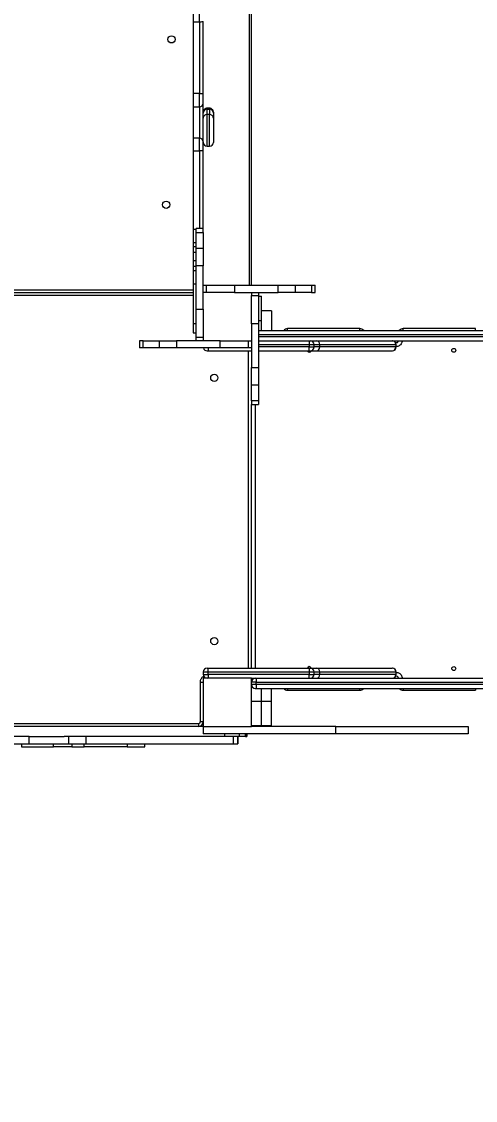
# Model space of a CAD drawing. Header units: millimetres. Extents: x -8083 to 6576, y -6691 to 5601.
# Drawn here: x 2590 to 3532, y -2485 to -248 of the extents above; entities that cross this region are included whole.
import ezdxf

# ---------------------------------------------------------------- set-up
doc = ezdxf.new("R2010")
doc.units = ezdxf.units.MM
for name, color, linetype in [('DIKOM_ОБЪЕКТ', 7, 'Continuous'), ('DIKOM_РАЗМЕР_ЗОНА', 7, 'Continuous'), ('DIKOM_РАЗМЕР_ОБЪЕКТА', 7, 'Continuous')]:
    doc.layers.add(name, color=color, linetype=linetype)
doc.styles.add('style1', font='arial.ttf', dxfattribs={"width": 0.8})
doc.dimstyles.new('1-50', dxfattribs={"dimtxt": 300, "dimasz": 200, "dimexe": 100, "dimexo": 0, "dimgap": 100, "dimtad": 1, "dimtxsty": 'style1', "dimcen": 200, "dimclrd": 7, "dimclre": 7, "dimclrt": 7, "dimadec": 1, "dimazin": 2, "dimtfac": 1, "dimtmove": 0, "dimatfit": 2, "dimfxl": 0, "dimlwd": 25, "dimlwe": 18, "dimarcsym": 0})

# ---------------------------------------------------------------- blocks, each defined once
blk = doc.blocks.new('*D10')
at = {"layer": 'Defpoints', "color": 0, "transparency": 16777216}
for p in [(-4711.6, -59.9), (5076.7, -1609.9), (5076.7, -5900.2)]:
    blk.add_point(p, dxfattribs=at)
at = {"layer": 'DIKOM_РАЗМЕР_ОБЪЕКТА', "color": 7, "lineweight": 18, "transparency": 16777216}
for p, q in [((-4711.6, -59.9), (-4711.6, -6000.2)), ((5076.7, -1609.9), (5076.7, -6000.2))]:
    blk.add_line(p, q, dxfattribs=at)
at = {"layer": 'DIKOM_РАЗМЕР_ОБЪЕКТА', "color": 7, "lineweight": 25, "transparency": 16777216}
blk.add_line((-4511.6, -5900.2), (4876.7, -5900.2), dxfattribs=at)
at = {"layer": 'DIKOM_РАЗМЕР_ОБЪЕКТА', "color": 7, "transparency": 16777216}
for points in [[(-4511.6, -5866.9), (-4511.6, -5933.5), (-4711.6, -5900.2)], [(4876.7, -5866.9), (4876.7, -5933.5), (5076.7, -5900.2)]]:
    blk.add_solid(points, dxfattribs=at)
at = {"layer": 'DIKOM_РАЗМЕР_ОБЪЕКТА', "color": 7, "transparency": 16777216, "insert": (410.1, -5647), "char_height": 300, "attachment_point": 5, "style": 'style1'}
blk.add_mtext('10000', dxfattribs=at)
blk = doc.blocks.new('*D11')
at = {"layer": 'Defpoints', "color": 0, "transparency": 16777216}
for p in [(6576.4, -1609.9), (-6320, -3354.1), (6576.4, -6591.4)]:
    blk.add_point(p, dxfattribs=at)
at = {"layer": 'DIKOM_РАЗМЕР_ЗОНА', "color": 7, "lineweight": 18, "transparency": 16777216}
for p, q in [((6576.4, -1609.9), (6576.4, -6691.4)), ((-6320, -3354.1), (-6320, -6691.4))]:
    blk.add_line(p, q, dxfattribs=at)
at = {"layer": 'DIKOM_РАЗМЕР_ЗОНА', "color": 7, "lineweight": 25, "transparency": 16777216}
blk.add_line((-6120, -6591.4), (6376.4, -6591.4), dxfattribs=at)
at = {"layer": 'DIKOM_РАЗМЕР_ЗОНА', "color": 7, "transparency": 16777216}
for points in [[(-6120, -6558.1), (-6120, -6624.7), (-6320, -6591.4)], [(6376.4, -6558.1), (6376.4, -6624.7), (6576.4, -6591.4)]]:
    blk.add_solid(points, dxfattribs=at)
at = {"layer": 'DIKOM_РАЗМЕР_ЗОНА', "color": 7, "transparency": 16777216, "insert": (182.5, -6338.1), "char_height": 300, "attachment_point": 5, "style": 'style1'}
blk.add_mtext('13000', dxfattribs=at)

msp = doc.modelspace()

# ---------------------------------------------------------------- linework, layer by layer
at = {"layer": 'DIKOM_ОБЪЕКТ', "color": 7, "linetype": 'Continuous', "lineweight": 15}
for p, q in [((3062.07, 675.118), (3062.07, -794.882)), ((3067.07, -794.882), (3067.07, 675.118)), ((2946.07, -221.213), (2946.07, -248.253)), ((2959.07, -248.253), (2959.07, -221.213)), ((2946.07, -248.253), (2959.07, -248.253)), ((2946.07, -248.253), (2946.07, -397.443)), ((2959.07, -248.253), (2959.07, -397.443)), ((2967.07, -397.228), (2967.07, -248.038)), ((2959.07, -397.443), (2946.07, -397.443)), ((2946.07, -397.443), (2946.07, -424.899)), ((2959.07, -424.899), (2959.07, -397.443)), ((2946.07, -424.899), (2959.07, -424.899)), ((2946.07, -424.899), (2946.07, -489.881)), ((2959.07, -424.899), (2959.07, -489.881)), ((2980.07, -427.723), (2975.07, -427.723)), ((2975.07, -427.764), (2975.07, -427.723)), ((2975.07, -427.764), (2980.07, -427.764)), ((2975.07, -429.65), (2975.07, -427.764)), ((2980.07, -429.65), (2975.07, -429.65)), ((2975.07, -429.692), (2975.07, -429.65)), ((2975.07, -440.661), (2975.07, -429.692)), ((2975.07, -429.692), (2980.07, -429.692)), ((2980.07, -440.661), (2975.07, -440.661)), ((2975.07, -506.616), (2975.07, -440.661)), ((2980.07, -427.764), (2980.07, -427.723)), ((2980.07, -427.764), (2980.07, -429.65)), ((2980.07, -429.692), (2980.07, -429.65)), ((2980.07, -429.692), (2980.07, -440.661)), ((2980.07, -506.616), (2980.07, -440.661)), ((2988.07, -435.753), (2988.07, -437.506)), ((2988.07, -437.681), (2988.07, -448.65)), ((2959.07, -489.881), (2946.07, -489.881)), ((2946.07, -489.881), (2946.07, -515.875)), ((2959.07, -515.875), (2959.07, -489.881)), ((2975.07, -506.616), (2980.07, -506.616)), ((2946.07, -515.875), (2959.07, -515.875)), ((2946.07, -515.875), (2946.07, -679.419)), ((2959.07, -515.875), (2959.07, -677.307)), ((2967.07, -677.307), (2967.07, -516.261)), ((2946.07, -679.419), (2946.07, -706.254)), ((2952.07, -679.419), (2946.07, -679.419)), ((2967.07, -677.307), (2952.07, -677.307)), ((2952.07, -685.363), (2952.07, -677.307)), ((2952.07, -685.363), (2967.07, -685.363)), ((2952.07, -718.59), (2952.07, -685.363)), ((2967.07, -685.363), (2967.07, -677.307)), ((2967.07, -685.363), (2967.07, -718.59)), ((2946.07, -706.254), (2946.07, -714.608)), ((2946.07, -706.254), (2952.07, -706.254)), ((2946.07, -714.608), (2946.07, -726.003)), ((2946.07, -714.608), (2952.07, -714.608)), ((2946.07, -726.003), (2946.07, -743.305)), ((2946.07, -726.003), (2952.07, -726.003)), ((2967.07, -718.59), (2952.07, -718.59)), ((2952.07, -754.561), (2952.07, -718.59)), ((2967.07, -718.59), (2967.07, -754.561)), ((2946.07, -743.305), (2946.07, -754.978)), ((2946.07, -743.305), (2952.07, -743.305)), ((2946.07, -754.978), (2946.07, -765.197)), ((2946.07, -754.978), (2952.07, -754.978)), ((2967.07, -754.561), (2952.07, -754.561)), ((2952.07, -844.678), (2952.07, -754.561)), ((2967.07, -844.678), (2967.07, -754.561)), ((2946.07, -765.197), (2946.07, -792.057)), ((2952.07, -765.197), (2946.07, -765.197)), ((2946.07, -804.882), (2337.07, -804.882)), ((2946.07, -792.057), (2946.07, -875.033)), ((2946.07, -792.057), (2952.07, -792.057)), ((2967.07, -794.882), (2973.593, -794.882)), ((2973.593, -809.882), (2973.593, -794.882)), ((2973.593, -794.882), (3032.274, -794.882)), ((3032.274, -794.882), (3032.274, -809.882)), ((3032.274, -794.882), (3122.391, -794.882)), ((3122.391, -809.882), (3122.391, -794.882)), ((3122.391, -794.882), (3158.362, -794.882)), ((3158.362, -809.882), (3158.362, -794.882)), ((3158.362, -794.882), (3191.589, -794.882)), ((3191.589, -794.882), (3191.589, -809.882)), ((3191.589, -794.882), (3199.645, -794.882)), ((3199.645, -809.882), (3199.645, -794.882)), ((2337.07, -809.882), (2946.07, -809.882)), ((2946.07, -815.882), (2337.07, -815.882)), ((2973.593, -809.882), (2967.07, -809.882)), ((3032.274, -809.882), (2973.593, -809.882)), ((3032.274, -809.882), (3122.391, -809.882)), ((3067.07, -809.882), (3067.07, -816.404)), ((3067.07, -816.404), (3082.07, -816.404)), ((3067.07, -875.085), (3067.07, -816.404)), ((3082.07, -809.882), (3082.07, -816.404)), ((3082.07, -816.404), (3082.07, -875.085)), ((3082.07, -817.665), (3088.07, -817.665)), ((3088.07, -867.665), (3088.07, -817.665)), ((3158.362, -809.882), (3122.391, -809.882)), ((3191.589, -809.882), (3158.362, -809.882)), ((3191.589, -809.882), (3199.645, -809.882)), ((2952.07, -844.678), (2967.07, -844.678)), ((2952.07, -903.359), (2952.07, -844.678)), ((2967.07, -844.678), (2967.07, -903.359)), ((3109.07, -847.665), (3088.07, -847.665)), ((3109.07, -847.665), (3109.07, -888.882)), ((3082.07, -867.665), (3088.07, -867.665)), ((3088.07, -888.882), (3088.07, -867.665)), ((2946.07, -875.033), (2946.07, -893.882)), ((2952.07, -875.033), (2946.07, -875.033)), ((2946.07, -893.882), (2952.07, -893.882)), ((3082.07, -875.085), (3067.07, -875.085)), ((3067.07, -875.085), (3067.07, -965.202)), ((3082.07, -875.085), (3082.07, -965.202)), ((3082.07, -888.882), (3969.07, -888.882)), ((3292.07, -884.882), (3142.07, -884.882)), ((3142.07, -888.882), (3142.07, -884.882)), ((3292.07, -888.882), (3292.07, -884.882)), ((3532.07, -884.882), (3382.07, -884.882)), ((3382.07, -888.882), (3382.07, -884.882)), ((3532.07, -888.882), (3532.07, -884.882)), ((2834.496, -909.882), (2834.496, -924.882)), ((2842.551, -909.882), (2834.496, -909.882)), ((2842.551, -909.882), (2875.779, -909.882)), ((2842.551, -924.882), (2842.551, -909.882)), ((2875.779, -909.882), (2875.779, -924.882)), ((2875.779, -909.882), (2911.75, -909.882)), ((2911.75, -909.882), (2911.75, -924.882)), ((3001.866, -909.882), (2911.75, -909.882)), ((2967.07, -903.359), (2952.07, -903.359)), ((2952.07, -909.882), (2952.07, -903.359)), ((2967.07, -903.359), (2967.07, -909.882)), ((3001.866, -924.882), (3001.866, -909.882)), ((3001.866, -909.882), (3060.548, -909.882)), ((3060.548, -909.882), (3060.548, -924.882)), ((3060.548, -909.882), (3067.07, -909.882)), ((3082.07, -896.882), (3969.07, -896.882)), ((3969.07, -901.882), (3082.07, -901.882)), ((3082.07, -909.882), (3969.07, -909.882)), ((3082.07, -909.882), (3187.07, -909.882)), ((3187.07, -909.882), (3187.07, -917.882)), ((2842.551, -924.882), (2834.496, -924.882)), ((2875.779, -924.882), (2842.551, -924.882)), ((2911.75, -924.882), (2875.779, -924.882)), ((3001.866, -924.882), (2911.75, -924.882)), ((2977.07, -924.882), (2977.07, -930.882)), ((2977.07, -930.882), (3067.07, -930.882)), ((3060.548, -924.882), (3001.866, -924.882)), ((3067.07, -924.882), (3060.548, -924.882)), ((3061.07, -1588.882), (3061.07, -930.882)), ((3082.07, -917.882), (3187.07, -917.882)), ((3187.07, -922.882), (3082.07, -922.882)), ((3082.07, -930.882), (3187.07, -930.882)), ((3187.07, -917.882), (3197.07, -917.882)), ((3187.07, -917.882), (3187.07, -922.882)), ((3187.07, -922.882), (3197.07, -922.882)), ((3187.07, -930.882), (3187.07, -922.882)), ((3197.07, -922.882), (3197.07, -917.882)), ((3197.07, -917.882), (3209.132, -917.882)), ((3209.132, -922.882), (3197.07, -922.882)), ((3201.614, -930.882), (3359.447, -930.882)), ((3209.132, -922.882), (3209.132, -917.882)), ((3209.132, -917.882), (3366.965, -917.882)), ((3366.965, -922.882), (3209.132, -922.882)), ((3366.965, -917.882), (3366.965, -922.882)), ((3366.965, -917.882), (3367.568, -917.882)), ((3366.965, -922.882), (3367.568, -922.882)), ((3367.568, -922.882), (3367.568, -917.882)), ((3067.07, -965.202), (3082.07, -965.202)), ((3067.07, -1001.173), (3067.07, -965.202)), ((3082.07, -965.202), (3082.07, -1001.173)), ((3067.07, -1001.173), (3082.07, -1001.173)), ((3067.07, -1034.401), (3067.07, -1001.173)), ((3082.07, -1001.173), (3082.07, -1034.401)), ((3082.07, -1034.401), (3067.07, -1034.401)), ((3067.07, -1034.401), (3067.07, -1042.456)), ((3067.07, -1042.456), (3082.07, -1042.456)), ((3067.07, -1588.882), (3067.07, -1042.456)), ((3075.07, -1042.456), (3075.07, -1588.882)), ((3082.07, -1034.401), (3082.07, -1042.456)), ((2967.07, -1596.882), (2977.07, -1596.882)), ((2967.07, -1596.882), (2967.07, -1601.882)), ((2967.07, -1601.882), (2977.07, -1601.882)), ((2967.07, -1609.882), (2967.07, -1709.882)), ((3067.07, -1609.882), (2967.07, -1609.882)), ((2977.07, -1596.882), (2977.07, -1588.882)), ((2977.07, -1588.882), (3187.07, -1588.882)), ((2977.07, -1601.882), (2977.07, -1596.882)), ((2977.07, -1596.882), (3187.07, -1596.882)), ((2977.07, -1601.882), (2977.07, -1609.882)), ((3187.07, -1601.882), (2977.07, -1601.882)), ((3067.07, -1609.882), (3187.07, -1609.882)), ((3067.07, -1709.882), (3067.07, -1609.882)), ((3077.07, -1609.882), (3077.07, -1617.882)), ((3077.07, -1609.882), (3969.07, -1609.882)), ((3187.07, -1588.882), (3187.07, -1596.882)), ((3187.07, -1596.882), (3197.07, -1596.882)), ((3187.07, -1596.882), (3187.07, -1601.882)), ((3187.07, -1601.882), (3197.07, -1601.882)), ((3187.07, -1609.882), (3187.07, -1601.882)), ((3197.07, -1601.882), (3197.07, -1596.882)), ((3197.07, -1596.882), (3209.132, -1596.882)), ((3209.132, -1601.882), (3197.07, -1601.882)), ((3201.614, -1588.882), (3359.447, -1588.882)), ((3209.132, -1601.882), (3209.132, -1596.882)), ((3209.132, -1596.882), (3366.965, -1596.882)), ((3366.965, -1601.882), (3209.132, -1601.882)), ((3366.965, -1596.882), (3366.965, -1601.882)), ((3366.965, -1596.882), (3367.568, -1596.882)), ((3366.965, -1601.882), (3367.568, -1601.882)), ((3367.568, -1601.882), (3367.568, -1596.882)), ((2961.07, -1699.882), (2961.07, -1617.882)), ((2961.07, -1617.882), (2967.07, -1617.882)), ((3077.07, -1617.882), (3067.07, -1617.882)), ((3077.07, -1622.882), (3067.07, -1622.882)), ((3077.07, -1617.882), (3969.07, -1617.882)), ((3077.07, -1622.882), (3077.07, -1617.882)), ((3077.07, -1622.882), (3077.07, -1630.882)), ((3969.07, -1622.882), (3077.07, -1622.882)), ((3077.07, -1630.882), (3969.07, -1630.882)), ((3088.07, -1657.665), (3088.07, -1630.882)), ((3109.07, -1657.665), (3109.07, -1630.882)), ((3142.07, -1630.882), (3142.07, -1634.882)), ((3292.07, -1634.882), (3292.07, -1630.882)), ((3382.07, -1630.882), (3382.07, -1634.882)), ((3532.07, -1630.882), (3532.07, -1634.882)), ((3142.07, -1634.882), (3292.07, -1634.882)), ((3382.07, -1634.882), (3532.07, -1634.882)), ((3067.07, -1657.665), (3088.07, -1657.665)), ((3088.07, -1657.665), (3109.07, -1657.665)), ((3088.07, -1707.665), (3088.07, -1657.665)), ((3109.07, -1707.665), (3109.07, -1657.665)), ((2961.07, -1699.882), (2967.07, -1699.882)), ((2277.07, -1703.882), (2957.07, -1703.882)), ((2967.07, -1709.882), (2516.933, -1709.882)), ((2957.07, -1703.882), (2957.07, -1709.882)), ((2967.07, -1709.882), (3067.07, -1709.882)), ((2967.07, -1709.882), (2967.07, -1724.882)), ((3067.07, -1707.665), (3088.07, -1707.665)), ((3242.07, -1709.882), (3067.07, -1709.882)), ((3088.07, -1707.665), (3109.07, -1707.665)), ((3242.07, -1724.882), (3242.07, -1709.882)), ((3242.07, -1709.882), (3517.07, -1709.882)), ((3517.07, -1709.882), (3517.07, -1724.882)), ((2605.486, -1730.882), (2507.845, -1730.882)), ((2605.486, -1745.882), (2605.486, -1730.882)), ((2605.486, -1730.882), (2678.354, -1730.882)), ((3012.2, -1730.882), (2678.354, -1730.882)), ((2688.09, -1745.882), (2688.09, -1730.882)), ((2723.543, -1730.882), (2723.543, -1745.882)), ((3242.07, -1724.882), (2967.07, -1724.882)), ((3012.2, -1730.882), (3012.2, -1724.882)), ((3042.385, -1730.882), (3012.2, -1730.882)), ((3028.988, -1730.882), (3028.988, -1745.882)), ((3038.723, -1730.882), (3038.723, -1745.882)), ((3039.186, -1745.882), (3039.186, -1730.882)), ((3042.385, -1730.882), (3042.385, -1724.882)), ((3054.68, -1730.882), (3042.385, -1730.882)), ((3054.68, -1730.882), (3054.68, -1724.882)), ((3054.68, -1730.882), (3057.212, -1730.882)), ((3057.212, -1730.882), (3057.212, -1724.882)), ((3057.212, -1730.882), (3057.217, -1730.882)), ((3057.217, -1724.882), (3057.217, -1730.882)), ((3517.07, -1724.882), (3242.07, -1724.882)), ((2507.845, -1745.882), (2605.486, -1745.882)), ((2589.938, -1745.882), (2589.938, -1751.882)), ((2589.938, -1751.882), (2655.933, -1751.882)), ((2605.486, -1745.882), (2688.09, -1745.882)), ((2694.631, -1751.882), (2655.93, -1751.882)), ((2655.933, -1751.882), (2655.933, -1745.882)), ((2688.09, -1745.882), (2723.543, -1745.882)), ((2694.631, -1745.882), (2694.631, -1751.882)), ((2694.631, -1751.882), (2719.89, -1751.882)), ((2719.89, -1751.882), (2719.89, -1745.882)), ((2809.228, -1751.882), (2719.89, -1751.882)), ((2723.543, -1745.882), (3028.988, -1745.882)), ((2809.228, -1745.882), (2809.228, -1751.882)), ((2809.228, -1751.882), (2845.932, -1751.882)), ((2845.932, -1751.882), (2845.932, -1745.882)), ((3028.988, -1745.882), (3038.723, -1745.882)), ((3038.723, -1745.882), (3039.186, -1745.882))]:
    msp.add_line(p, q, dxfattribs=at)
at = {"layer": 'DIKOM_ОБЪЕКТ', "color": 7, "linetype": 'Continuous', "lineweight": 15, "flags": 128}
for points in [[(3364.423, -911.523), (3364.266, -911.118), (3364.07, -909.882)], [(3364.07, -1609.882), (3364.266, -1608.646), (3364.423, -1608.24)]]:
    msp.add_lwpolyline(points, dxfattribs=at)
at = {"layer": 'DIKOM_ОБЪЕКТ', "color": 7, "linetype": 'Continuous', "lineweight": 15}
for centre, radius in [((2901.07, -284.882), 7.5), ((2890.07, -627.882), 7.5), ((3487.07, -929.882), 4), ((2990.07, -986.882), 7.5), ((2990.07, -1532.882), 7.5), ((3487.07, -1589.882), 4)]:
    msp.add_circle(centre, radius, dxfattribs=at)
for centre, radius, start, end in [((2961.069, -173.502), 74.777, 268.468536, 274.603453), ((2961.069, -322.698), 74.772, 268.468107, 274.603455), ((2959.296, -417.124), 7.778, 268.340584, 358.238319), ((2975.07, -435.723), 8, 90, 180), ((2975.065, -435.758), 7.994, 89.960321, 179.961292), ((2975.07, -437.65), 8, 90, 180), ((2975.065, -437.686), 7.994, 89.960624, 179.961202), ((2975.065, -448.655), 7.994, 89.960321, 179.961292), ((2980.07, -435.723), 8, 0, 90), ((2980.076, -435.758), 7.995, 0.039315, 90.0395), ((2980.07, -437.65), 8, 0, 90), ((2980.076, -437.686), 7.995, 0.039405, 90.039196), ((2980.076, -448.655), 7.995, 0.039315, 90.0395), ((2959.397, -497.555), 7.681, 2.667265, 92.438934), ((2975.07, -498.616), 8, 180, 270), ((2980.07, -498.616), 8, 270, 0), ((2961.065, -557.71), 41.882, 81.756714, 92.730469), ((3142.07, -894.882), 10, 90, 143.130102), ((3292.07, -894.882), 10, 36.869898, 90), ((3382.07, -894.882), 10, 90, 143.130102), ((3189.07, -917.882), 8, 0, 90), ((3201.365, -917.648), 7.77, 358.274117, 88.164072), ((3359.198, -917.648), 7.77, 358.274813, 88.16383), ((3359.568, -917.882), 8, 0, 90), ((3368.07, -909.882), 4, 242.288124, 0), ((2975.07, -922.882), 8, 193.739035, 270), ((3187.07, -929.882), 4, 194.477512, 345.215931), ((3189.07, -922.882), 8, 270, 0), ((3201.365, -923.116), 7.77, 271.835982, 1.725855), ((3359.198, -923.116), 7.77, 271.836224, 1.725159), ((3359.568, -922.882), 8, 270, 0), ((3187.07, -1589.882), 4, 14.612346, 165.522488), ((2975.07, -1596.882), 8, 90, 180), ((2975.07, -1601.882), 8, 180, 270), ((3075.07, -1617.882), 8, 90, 180), ((3189.07, -1596.882), 8, 0, 90), ((3189.07, -1601.882), 8, 270, 0), ((3201.365, -1596.648), 7.77, 358.274295, 88.163761), ((3201.365, -1602.116), 7.77, 271.835992, 1.725952), ((3359.198, -1596.648), 7.77, 358.274991, 88.163519), ((3359.198, -1602.116), 7.77, 271.836234, 1.725256), ((3359.568, -1596.882), 8, 0, 90), ((3359.568, -1601.882), 8, 270, 0), ((3368.07, -1609.882), 4, 0, 117.711876), ((3075.07, -1622.882), 8, 180, 270), ((3142.07, -1624.882), 10, 216.869898, 270), ((3292.07, -1624.882), 10, 270, 323.130102), ((3382.07, -1624.882), 10, 216.869898, 270), ((2957.07, -1699.882), 10, 270, 0)]:
    msp.add_arc(centre, radius, start, end, dxfattribs=at)
for points, knots in [([(2967.07, -417.363), (2967.07, -416.966), (2967.07, -416.159), (2967.07, -414.387), (2967.07, -412.2), (2967.07, -409.61), (2967.07, -406.714), (2967.07, -403.616), (2967.07, -400.434), (2967.07, -398.285), (2967.07, -397.228)], [0, 0, 0, 0, 0.12004657, 0.24423963, 0.37136337, 0.50000094, 0.62863549, 0.75575939, 0.87995443, 1, 1, 1, 1]), ([(2967.07, -497.198), (2967.07, -496.291), (2967.07, -494.445), (2967.07, -490.633), (2967.07, -486.056), (2967.07, -480.755), (2967.07, -474.924), (2967.07, -468.768), (2967.07, -462.51), (2967.07, -456.273), (2967.07, -450.07), (2967.07, -443.913), (2967.07, -437.93), (2967.07, -432.341), (2967.07, -427.343), (2967.07, -423.119), (2967.07, -419.695), (2967.07, -418.131), (2967.07, -417.363)], [0, 0, 0, 0, 0.0600635, 0.12216939, 0.18571197, 0.2499991, 0.31428693, 0.37782952, 0.43993462, 0.49999934, 0.56006407, 0.62216847, 0.68571138, 0.74999878, 0.81428686, 0.87782994, 0.93993448, 1, 1, 1, 1]), ([(2988.07, -448.65), (2988.07, -448.81), (2988.07, -449.141), (2988.07, -450.494), (2988.07, -452.012), (2988.07, -453.882), (2988.07, -456.768), (2988.07, -460.249), (2988.07, -463.275), (2988.07, -466.348), (2988.07, -470.25), (2988.07, -474.931), (2988.07, -479.568), (2988.07, -483.354), (2988.07, -486.283), (2988.07, -489.13), (2988.07, -492.327), (2988.07, -494.862), (2988.07, -496.426), (2988.07, -497.624), (2988.07, -498.505), (2988.07, -498.523), (2988.07, -498.53)], [0, 0, 0, 0, 0.05922511, 0.121998, 0.15472612, 0.18746246, 0.25423295, 0.32100324, 0.3537318, 0.38646851, 0.44924128, 0.50846598, 0.56769076, 0.63046379, 0.66319364, 0.69592849, 0.76269918, 0.82946817, 0.86219727, 0.89493412, 0.9577088, 1, 1, 1, 1]), ([(2967.07, -516.261), (2967.07, -515.283), (2967.07, -513.301), (2967.07, -510.371), (2967.07, -507.518), (2967.07, -504.831), (2967.07, -502.392), (2967.07, -500.279), (2967.07, -498.503), (2967.07, -497.629), (2967.07, -497.198)], [0, 0, 0, 0, 0.12080275, 0.24513413, 0.37193167, 0.49999744, 0.62806765, 0.75486887, 0.87919362, 1, 1, 1, 1]), ([(2967.07, -497.548), (2967.07, -497.896), (2967.07, -498.544), (2967.07, -498.535), (2967.07, -498.53)], [0, 0, 0, 0, 0.5372975, 1, 1, 1, 1]), ([(3187.07, -909.882), (3187.322, -909.882), (3187.71, -909.882), (3188.176, -909.882), (3188.494, -909.882), (3188.753, -909.882), (3189.002, -909.882), (3189.043, -909.882), (3189.07, -909.882)], [0, 0, 0, 0, 0.2394308, 0.36961837, 0.49999079, 0.6301582, 0.7605505, 1, 1, 1, 1]), ([(3363.179, -910.907), (3363.268, -910.787), (3363.59, -910.353), (3363.953, -910.009), (3364.031, -909.924), (3364.07, -909.882)], [0, 0, 0, 0, 0.16121336, 0.58097048, 1, 1, 1, 1]), ([(3380.07, -909.882), (3379.969, -911.06), (3379.762, -913.471), (3378.099, -916.792), (3375.58, -919.49), (3372.416, -921.211), (3369.636, -921.989), (3368.017, -921.793), (3367.568, -921.739)], [0, 0, 0, 0, 0.18254229, 0.3737076, 0.56487061, 0.74741392, 0.9299557, 1, 1, 1, 1]), ([(2975.07, -930.882), (2975.097, -930.882), (2975.139, -930.882), (2975.388, -930.882), (2975.646, -930.882), (2975.964, -930.882), (2976.43, -930.882), (2976.819, -930.882), (2977.07, -930.882)], [0, 0, 0, 0, 0.23945186, 0.36966637, 0.50001329, 0.63017265, 0.76056685, 1, 1, 1, 1]), ([(3187.07, -930.882), (3187.322, -930.882), (3187.71, -930.882), (3188.176, -930.882), (3188.494, -930.882), (3188.753, -930.882), (3189.002, -930.882), (3189.043, -930.882), (3189.07, -930.882)], [0, 0, 0, 0, 0.2394308, 0.36961837, 0.49999079, 0.6301582, 0.7605505, 1, 1, 1, 1]), ([(3189.07, -930.882), (3189.168, -930.882), (3189.363, -930.882), (3190.934, -930.882), (3193.46, -930.882), (3196.928, -930.882), (3200.054, -930.882), (3201.614, -930.882)], [0, 0, 0, 0, 0.19960443, 0.39979956, 0.60019578, 0.80039409, 1, 1, 1, 1]), ([(2961.07, -1617.882), (2961.116, -1617.028), (2961.209, -1615.268), (2961.989, -1612.661), (2963.277, -1610.145), (2965.113, -1607.935), (2966.807, -1606.438), (2967.943, -1605.88), (2968.215, -1605.747)], [0, 0, 0, 0, 0.17321874, 0.35681215, 0.54803451, 0.74331772, 0.93860348, 1, 1, 1, 1]), ([(2975.07, -1588.882), (2975.097, -1588.882), (2975.139, -1588.882), (2975.388, -1588.882), (2975.646, -1588.882), (2975.964, -1588.882), (2976.43, -1588.882), (2976.819, -1588.882), (2977.07, -1588.882)], [0, 0, 0, 0, 0.23945186, 0.36966637, 0.50001329, 0.63017265, 0.76056685, 1, 1, 1, 1]), ([(3075.07, -1609.882), (3075.097, -1609.882), (3075.139, -1609.882), (3075.388, -1609.882), (3075.646, -1609.882), (3075.964, -1609.882), (3076.43, -1609.882), (3076.819, -1609.882), (3077.07, -1609.882)], [0, 0, 0, 0, 0.23945512, 0.36966265, 0.50002338, 0.63018452, 0.76056359, 1, 1, 1, 1]), ([(3187.07, -1588.882), (3187.322, -1588.882), (3187.71, -1588.882), (3188.176, -1588.882), (3188.494, -1588.882), (3188.753, -1588.882), (3189.002, -1588.882), (3189.043, -1588.882), (3189.07, -1588.882)], [0, 0, 0, 0, 0.2394308, 0.36961837, 0.49999079, 0.6301582, 0.7605505, 1, 1, 1, 1]), ([(3187.07, -1609.882), (3187.322, -1609.882), (3187.71, -1609.882), (3188.176, -1609.882), (3188.494, -1609.882), (3188.753, -1609.882), (3189.002, -1609.882), (3189.043, -1609.882), (3189.07, -1609.882)], [0, 0, 0, 0, 0.2394308, 0.36961837, 0.49999079, 0.6301582, 0.7605505, 1, 1, 1, 1]), ([(3189.07, -1588.882), (3189.168, -1588.882), (3189.363, -1588.882), (3190.934, -1588.882), (3193.46, -1588.882), (3196.928, -1588.882), (3200.054, -1588.882), (3201.614, -1588.882)], [0, 0, 0, 0, 0.19960443, 0.39979956, 0.60019578, 0.80039409, 1, 1, 1, 1]), ([(3363.207, -1608.893), (3363.286, -1609), (3363.597, -1609.419), (3363.952, -1609.754), (3364.031, -1609.839), (3364.07, -1609.882)], [0, 0, 0, 0, 0.146565, 0.57365423, 1, 1, 1, 1]), ([(3367.568, -1598.024), (3368.017, -1597.97), (3369.636, -1597.774), (3372.416, -1598.552), (3375.58, -1600.274), (3378.099, -1602.971), (3379.762, -1606.292), (3379.969, -1608.704), (3380.07, -1609.882)], [0, 0, 0, 0, 0.07004417, 0.2525858, 0.43512969, 0.6262923, 0.81745884, 1, 1, 1, 1]), ([(3075.07, -1630.882), (3075.097, -1630.882), (3075.139, -1630.882), (3075.388, -1630.882), (3075.646, -1630.882), (3075.964, -1630.882), (3076.43, -1630.882), (3076.819, -1630.882), (3077.07, -1630.882)], [0, 0, 0, 0, 0.23945512, 0.36966265, 0.50002338, 0.63018452, 0.76056359, 1, 1, 1, 1]), ([(2957.07, -1703.882), (2957.574, -1703.828), (2958.348, -1703.746), (2959.279, -1703.247), (2959.92, -1702.731), (2960.436, -1702.09), (2960.935, -1701.159), (2961.017, -1700.385), (2961.07, -1699.882)], [0, 0, 0, 0, 0.23946137, 0.36836181, 0.5, 0.63163819, 0.76053863, 1, 1, 1, 1])]:
    msp.add_open_spline(points, degree=3, knots=knots, dxfattribs=at)

# ---------------------------------------------------------------- dimensions: what is measured, and where the dimension line sits
at = {"layer": 'DIKOM_РАЗМЕР_ЗОНА'}
dim = msp.add_linear_dim(base=(6576.354, -6591.4), p1=(-6319.964, -3354.058), p2=(6576.354, -1609.882), text='13000', dimstyle='1-50', dxfattribs=at)
dim.commit()
dim.dimension.update_dxf_attribs({"geometry": '*D11', "text_midpoint": (182.549, -6591.4), "dimtype": 160})
at = {"layer": 'DIKOM_РАЗМЕР_ОБЪЕКТА'}
dim = msp.add_linear_dim(base=(5076.718, -5900.189), p1=(-4711.621, -59.882), p2=(5076.718, -1609.882), text='10000', dimstyle='1-50', dxfattribs=at)
dim.commit()
dim.dimension.update_dxf_attribs({"geometry": '*D10', "text_midpoint": (410.054, -5900.189), "dimtype": 160})

doc.saveas('drawing.dxf')
